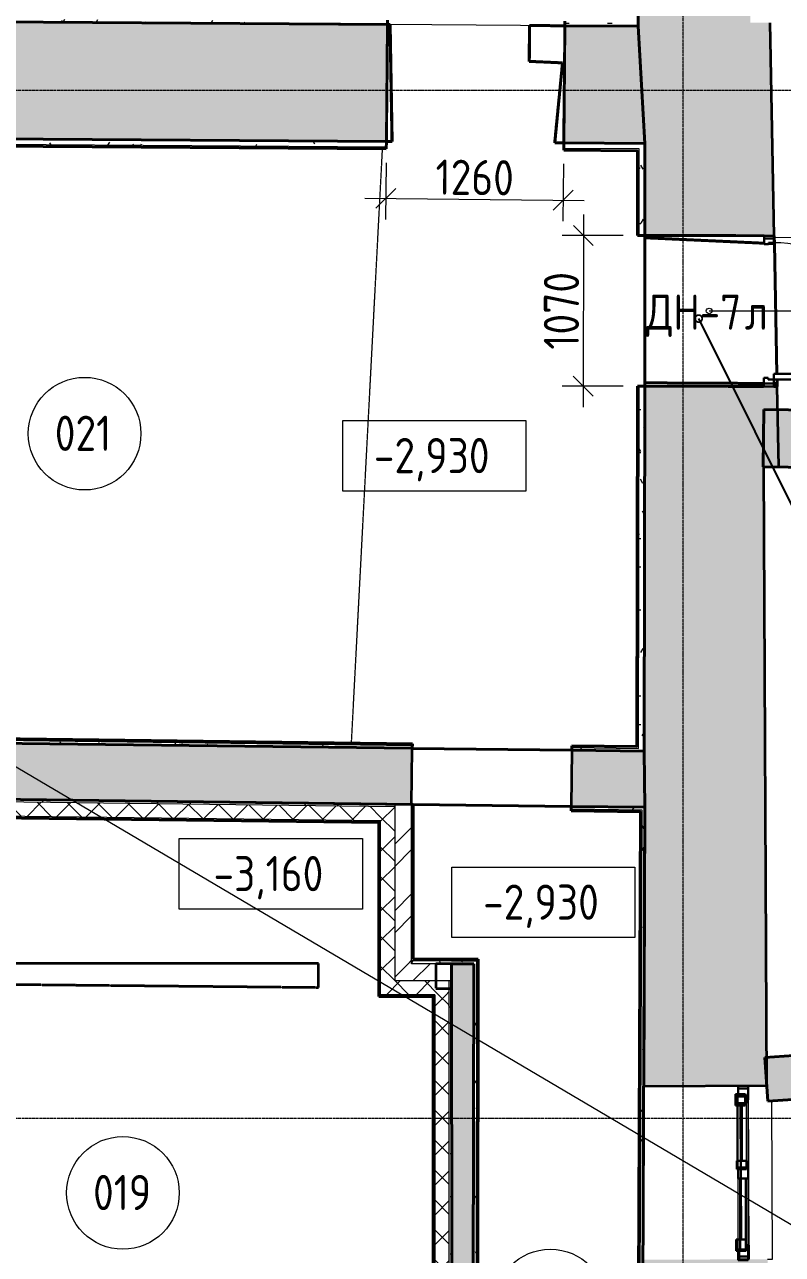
# Model space of a CAD drawing. Header units: millimetres. Extents: x 749182 to 2267578, y 70462 to 311449.
# Drawn here: x 2004086 to 2009468, y 163000 to 171733 of the extents above; entities that cross this region are included whole.
import ezdxf
from ezdxf import colors
from ezdxf.entities.mleader import LeaderData, LeaderLine
from ezdxf.math import Vec2, Vec3

# ---------------------------------------------------------------- set-up
doc = ezdxf.new("R2010")
doc.units = ezdxf.units.MM
for name, pattern in [('ADSK_Линия сетки', [25, 20, -2.5, 0, -2.5]), ('ADSK_Снесено', [4.5, 3, -1.5]), ('осеваяX2', [4, 2.5, -0.5, 0.5, -0.5])]:
    doc.linetypes.add(name, pattern=pattern)
doc.layers.get('Defpoints').update_dxf_attribs({"color": 255})
for name, color, linetype, lineweight in [('_ Окна', 7, 'Continuous', 30), ('Аннотация', 7, 'Continuous', 9), ('Витраж', 7, 'Continuous', 9), ('Двери', 7, 'Continuous', 20), ('Марки дверей', 7, 'Continuous', 20), ('Марки помещений', 7, 'Continuous', 20), ('Окна', 7, 'Continuous', 18), ('Оси', 165, 'осеваяX2', 13), ('отметки', 7, 'Continuous', 20), ('Панели витража', 7, 'Continuous', 9), ('Перекрытие', 7, 'Continuous', 18), ('Размер', 7, 'Continuous', 13), ('размеры', 7, 'Continuous', 9), ('Размеры КР', 164, 'Continuous', 9), ('Стены', 184, 'Continuous', 40), ('Стены внутренние', 7, 'Continuous', 18), ('Стены наружные', 7, 'Continuous', 18), ('Стены разрез', 7, 'Continuous', 35), ('Стены штриховка', 7, 'Continuous', 18)]:
    doc.layers.add(name, color=color, linetype=linetype, lineweight=lineweight)
doc.styles.add('GOST 2.304_new', font='isocpeur.ttf', dxfattribs={"width": 0.9, "oblique": 15})
doc.styles.add('GOST Common', font='GOST_Common.ttf', dxfattribs={"width": 0.9, "height": 350})
doc.styles.add('GOST Common_1', font='GOST_Common.ttf', dxfattribs={"width": 0.9, "height": 250})
doc.dimstyles.new('ADSK_Основной_2_5_мм_Округление_до_1_мм', dxfattribs={"dimscale": 304.8, "dimtxt": 251.428749, "dimasz": 0.463911, "dimexe": 0.492126, "dimexo": 0.492126, "dimgap": 0.098425, "dimtad": 1, "dimdec": 0, "dimdsep": 46, "dimtxsty": 'GOST Common_1', "dimblk1": 'OBLIQUE', "dimblk2": 'OBLIQUE', "dimsah": 1, "dimcen": 0.09, "dimdle": 0.492126, "dimazin": 2, "dimtfac": 1, "dimtdec": 4, "dimtix": 1, "dimtmove": 0, "dimatfit": 3, "dimfxl": 0, "dimtvp": 1, "dimtolj": 1, "dimtzin": 0, "dimlwd": 20, "dimlwe": 20, "dimarcsym": 0})
pattern_1 = [(0, (1952853.19, 150711.3), (406.4, 101.6), [33.528, -271.272, 33.528, -271.272, -1625.6]), (0, (1952853.19, 150711.3), (406.4, 101.6), [-609.6, 33.528, -576.072, 33.528, -271.272, -711.2]), (0, (1952853.19, 150711.3), (406.4, 101.6), [-1524, 33.528, -169.672, 33.528, -474.472]), (120, (1953005.59, 150762.1), (-291.18818, 301.15272), [33.528, -271.272, 33.528, -271.272, -1625.6]), (120, (1953005.59, 150762.1), (-291.18818, 301.15272), [-609.6, 33.528, -576.072, 33.528, -271.272, -711.2]), (120, (1953005.59, 150762.1), (-291.18818, 301.15272), [-1524, 33.528, -169.672, 33.528, -474.472]), (240, (1953056.39, 150965.3), (-115.21182, -402.75272), [33.528, -271.272, 33.528, -271.272, -1625.6]), (240, (1953056.39, 150965.3), (-115.21182, -402.75272), [-609.6, 33.528, -576.072, 33.528, -271.272, -711.2]), (240, (1953056.39, 150965.3), (-115.21182, -402.75272), [-1524, 33.528, -169.672, 33.528, -474.472])]
pattern_2 = [(45, (1952853.2, 150711.3), (-235.7317, 235.7317), []), (45, (1953010.35, 150711.3), (-235.7317, 235.7317), [])]
pattern_3 = [(45, (1952853.2, 150711.3), (-106.066, 106.066), []), (135, (1952853.2, 150711.3), (-106.066, -106.066), [])]

# ---------------------------------------------------------------- blocks, each defined once
blk = doc.blocks.new('Существующие стены подвал - Существующие стены подвал-614279-00 План подвала')
at = {"layer": 'Стены', "true_color": 0xc0c0c0}
h = blk.add_hatch(color=9, dxfattribs=at)
h.paths.add_polyline_path([(56529.9, 8243.7), (56521.9, 9891.6), (55614.7, 9887.2), (55611.4, 9124.2), (54267.7, 9129.7), (54267.1, 9158.6), (49024.4, 9158.6), (49024.4, 8259.7), (51104.6, 8255.3)])
h.paths.add_polyline_path([(55620.1, 11120.2), (56515.8, 11124.6), (56510.3, 12254.8), (55625.1, 12250.4), (55622.3, 11614.6)])
h.paths.add_polyline_path([(55630.5, 13483.5), (56504.2, 13487.8), (56482.7, 17882.1), (56479.3, 17884.3), (56484.1, 18289.1), (56581.1, 18289.1), (56577.9, 18453), (55636.9, 18454), (55634.2, 15862.2), (55639.2, 15463.8), (55633.9, 14274.6)])
h.paths.add_polyline_path([(56557.2, 19523), (56527.9, 21035.6), (56386.8, 21035.6), (56386.5, 21235.8), (56383.9, 21235.8), (56375.1, 23760.7), (56319.5, 23761.6), (56287.6, 28354.9), (56256.8, 36643.2), (56224.2, 43936.9), (48463.8, 43935.7), (48463.9, 43053.1), (55489.3, 43061.9), (55489.3, 40730.4), (55505.9, 37127.7), (55501.3, 36571.4), (55555.6, 28934.4), (55560, 28902.8), (55597.8, 28902.4), (55600, 28900.7), (55598.8, 28652.4), (55594.7, 28648.4), (55598.8, 28619.1), (55592.1, 20992.7), (55638.7, 20178.5), (55638.7, 19524), (56555.3, 19523)])
h.paths.add_polyline_path([(39393.4, 20201.7), (42161.7, 20230.9), (42716.1, 20254.9), (46306.8, 20252.4), (46773.4, 21064.2), (46669.7, 25898.2), (45913.1, 25900.5), (45930.2, 21076.8), (41376.5, 21087.9), (41376.1, 20955.6), (40178.1, 20958.6), (40178.1, 21091.2), (38511, 21094.3), (38521, 20373.6), (39393.4, 20368.1), (39393.4, 20230.7)])
h.paths.add_polyline_path([(18977.5, 20357.5), (18995.8, 20697.6), (18995.8, 21071.6), (18965.8, 21071.6), (18965.8, 20652.5), (18455.8, 20408.6), (18495.2, 20367.6), (18965.8, 20357.7)])
h.paths.add_polyline_path([(18424, 20369.1), (18455.8, 20408.6), (18455.8, 21072.6), (10754.2, 21086.2), (10745.7, 20457.8), (11345.8, 20457.8), (18045.3, 20377.1), (18211.4, 20373.6)])
h.paths.add_polyline_path([(37360, 20380.9), (37354.8, 21098.2), (30807, 21114.6), (30787, 20709.4), (30787, 20839.4), (30777, 20701.8), (30787.2, 20395.3), (34405.1, 20387.9), (35898.2, 20390.1), (37359.7, 20380.9)])
h.paths.add_polyline_path([(46613, 28542.5), (46612.9, 28546.1), (46607.5, 28863.4), (46597, 32746.9), (46594.2, 32921.9), (46603.3, 32922), (46599.4, 34522.4), (45850, 34541.9), (45850, 34540.6), (45780, 34540.4), (45780, 34543.7), (45778.3, 34543.8), (45781.2, 30723), (45896.1, 30722.1), (45903.8, 28546.1), (46608.3, 28542.6)])
h.paths.add_polyline_path([(45777.6, 35501.1), (45777.7, 35501.2), (45778.6, 35510.4), (45847.6, 35510.6), (45847.7, 35502.9), (46596.9, 35522.5), (46594.2, 36634.1), (46597.1, 37232.1), (46589.8, 43050.7), (47467.9, 43051.8), (47467.8, 43935.5), (45825.2, 43935.3), (45871.2, 35688.5), (45777.4, 35688), (45777.6, 35511.4)])
h = blk.add_hatch(color=9, dxfattribs=at)
h.paths.add_polyline_path([(49329.7, 9158.6), (49871.2, 9158.6), (49875.6, 14294.9), (49329, 14292.9), (49340.7, 13116.9), (46823.6, 13096.8), (46825.5, 14679.6), (46270, 14679.6), (46224.6, 13092), (42727.9, 13086.3), (42730.1, 14665.6), (42185, 14665.6), (42201.5, 12893.6), (40707.4, 12828.9), (40703.8, 13065.5), (39413.6, 13045.8), (39406.3, 14749.4), (38599.2, 14751.8), (38614.8, 13626), (37409.2, 13633.4), (37378.7, 17812.6), (35269.2, 17807.6), (35269.9, 17507.6), (36952, 17511.6), (36985, 12975.8), (38529.6, 12970.2), (38529.6, 12441.4), (46543.8, 12521.2), (49329.7, 12548.5), (49324.4, 9158.6)])
h.paths.add_polyline_path([(49318.4, 15362.9), (49867.2, 15364.9), (49864.2, 15536.8), (53981.4, 15484.8), (53986.4, 15882.7), (49849.9, 15934.4), (49839.1, 20218.7), (53802.2, 20191.2), (53810.6, 21022.2), (49714.8, 21049.2), (49721.2, 23288.6), (49158.9, 23290.2), (49152.9, 21045.6), (48898.2, 21047.6), (48891, 20225.9), (49309.9, 20222.2), (49309.5, 19594.6), (49307.4, 15912.3), (49314.2, 15912.3), (49314.4, 15769), (49318.4, 15363.6)])
h.paths.add_polyline_path([(55639.2, 15463.8), (55634.2, 15862.2), (55119.6, 15868.6), (55114.6, 15470.4), (55634.2, 15463.9)])
h.paths.add_polyline_path([(46826.8, 15715.6), (46826.7, 15765.4), (46818.2, 15765.4), (46818, 15915.1), (46843.2, 20243.8), (47195.9, 20240.7), (47203.1, 21060.8), (46773.4, 21064.2), (46306.8, 20252.3), (46284.7, 15923), (46302, 15923), (46301.1, 15765.4), (46299.7, 15715.6), (46826.1, 15715.6)])
h.paths.add_polyline_path([(42721, 15724.6), (42731.6, 15724.6), (42731.5, 15794.1), (42720.7, 15794.1), (42720.6, 16269.6), (42716.1, 20254.9), (42157, 20230.7), (42162.3, 16051.8), (42173.5, 15889.7), (42175, 15724.6), (42720.7, 15724.6)])
h.paths.add_polyline_path([(39401.8, 15799.5), (39401.8, 15904.1), (39405.7, 16051.8), (39393.4, 20368.1), (38521, 20373.6), (38585.5, 15803.5), (38603.2, 15801.8), (39401.4, 15799.5)])
h.paths.add_polyline_path([(49314.4, 15912.3), (49314.4, 15912.3), (49839.1, 15933.9)])
h.paths.add_polyline_path([(18025.7, 17309.8), (18944.1, 17310.7), (18400.6, 17521.8), (18877.9, 17347.6), (18215.2, 17715.5), (18045.3, 17666.4), (18045.3, 17820.5), (18945.3, 18219.8), (18945.3, 18187), (18978.7, 18187), (18978.4, 18768.6), (18945.3, 18768.3), (18945.3, 18252.7), (18045.3, 18741.2), (18045.3, 18759.5), (18012.3, 18759.1), (18025.7, 17310.2)])
h.paths.add_polyline_path([(18945.3, 17310.7), (18979.1, 17310.7), (18978.6, 17677), (18945.3, 17677), (18945.3, 17310.7)])
h.paths.add_polyline_path([(30789.2, 17377.9), (31843.5, 17390.5), (31825.3, 18779.6), (30788.4, 18769.2), (30789.1, 18187), (30842.4, 18187), (30842.4, 17677), (30789, 17677), (30789.2, 17383.9)])
h.paths.add_polyline_path([(13924.8, 17539.6), (13924.8, 17839.6), (11328.3, 17866.9), (11334.1, 20457.8), (11045.8, 20457.8), (11006.9, 17570.3), (13341.6, 17545.7)])
h.paths.add_polyline_path([(30787.7, 20077.3), (31807.9, 20118.6), (31804.3, 20361.2), (31797.1, 20361.3), (31804.3, 20393.2), (30787.5, 20395.3), (30787.7, 20079.5)])
h.paths.add_polyline_path([(17999.4, 20144), (18045.3, 20144.5), (18045.3, 20154.1), (18294.9, 20208.5), (18424, 20369.1), (17997.2, 20378.1), (17999.3, 20153.6)])
h.paths.add_polyline_path([(18945.3, 20153.3), (18977.6, 20153.6), (18977.5, 20357.5), (18945.3, 20357.5), (18945.3, 20153.6)])
h.paths.add_polyline_path([(55638.7, 20178.5), (55591.1, 21010.4), (55070.5, 21013.9), (55062.1, 20182.5), (55638.7, 20178.5)])
h.paths.add_polyline_path([(49178.9, 26805.3), (49175.3, 28869.1), (49172.8, 28868.6), (49172.1, 28239.6), (49168.3, 26805.4), (49172.8, 26805.4)])
h.paths.add_polyline_path([(49731.2, 26803.8), (49736.5, 28675), (49733.6, 28674.3), (49717.7, 28675), (49717.6, 28706.4), (49685.6, 28706.7), (49684.9, 28661.7), (49672.8, 28658.6), (49178.9, 26805.3), (49714.8, 26803.8)])
h.paths.add_polyline_path([(55598.8, 28619.1), (55555.4, 28936.1), (49736.7, 28987.5), (49721.2, 34397.5), (49675.7, 34396.8), (49676, 34273.9), (49283.2, 33202), (49633.4, 29643.5), (49684.6, 29318.6), (49684.9, 29120), (49652.2, 28970.5), (49685.2, 28976.6), (49685.6, 28956.7), (49736.7, 28956.3), (49736.5, 28675), (55591.1, 28619.2)])
h.paths.add_polyline_path([(49145.3, 28868.6), (49145.3, 28868.8), (49175.3, 28874.8), (49165.7, 34395.9), (49122.2, 34395.8), (49126.1, 32975.3), (49132.5, 32975.4), (49136.2, 32800.6), (49144.2, 28868.6)])
h.paths.add_polyline_path([(49119.2, 35465.8), (49718.1, 35466.9), (49714.8, 36618.6), (55501.3, 36571.4), (55506.2, 37173.9), (48705, 37218.3), (48702.3, 36625.7), (49116, 36624.1), (49119, 35554.6)])
h.paths.add_polyline_path([(47702.3, 36629.7), (47705, 37224.8), (46597.1, 37232.1), (46594.2, 36634.1), (47702.1, 36629.7)])
at = {"layer": 'Стены'}
for p, q in [((53810.6, 21022.2), (53828.1, 21022.1)), ((53842.3, 20191), (53828.1, 21022.1)), ((54819.2, 21015.5), (54817.5, 20761.1)), ((54819.2, 21015.5), (55070.5, 21013.9)), ((54817.5, 20761.1), (55053.2, 20750.3)), ((55053.2, 20750.3), (54997.7, 20183)), ((53842.3, 20191), (53802.2, 20191.2)), ((55062.1, 20182.5), (54997.7, 20183)), ((55638.7, 20126.5), (55638, 19524)), ((55638, 19508.5), (55636.9, 18477.8)), ((55638, 19524), (55638, 19508.5)), ((55638, 19508.5), (55638, 19524)), ((56485.3, 19469.6), (55638, 19508.5)), ((56558.3, 19466.2), (56557.2, 19523)), ((56557.2, 19523), (56558.3, 19466.2)), ((56558.3, 19466.2), (56515.3, 19468.2)), ((56576.2, 18543), (56558.3, 19466.2)), ((55636.9, 18454), (55634.2, 15894.2)), ((55636.9, 18477.8), (55636.9, 18454)), ((55636.9, 18454), (55636.9, 18477.8)), ((55636.9, 18477.8), (56484.2, 18473.8)), ((56554.2, 18473.4), (56577.5, 18473.3)), ((56577.5, 18473.3), (56577, 18503)), ((56577.9, 18453), (56577.5, 18473.3)), ((56577.5, 18473.3), (56577.9, 18453)), ((53986.4, 15882.7), (55119.6, 15868.6)), ((55114.6, 15470.4), (53993.4, 15484.6))]:
    blk.add_line(p, q, dxfattribs=at)
at = {"layer": 'Стены разрез'}
for p, q in [((55598.8, 28619.1), (55591.1, 21010.4)), ((53810.6, 21022.2), (49714.8, 21049.2)), ((53802.2, 20191.2), (53810.6, 21022.2)), ((55070.5, 21013.9), (55062.1, 20182.5)), ((55591.1, 21010.4), (55070.5, 21013.9)), ((55591.1, 21010.4), (55638.7, 20178.5)), ((55638.7, 20178.5), (55591.1, 21010.4)), ((56557.2, 19523), (56527.9, 21035.6)), ((49839.1, 20218.7), (53802.2, 20191.2)), ((55062.1, 20182.5), (55638.7, 20178.5)), ((55638.7, 20178.5), (55638.7, 20126.5)), ((55638, 19524), (56485.3, 19523.1)), ((56555.3, 19523), (56557.2, 19523)), ((56484.2, 18453.1), (55636.9, 18454)), ((56577.9, 18453), (56554.2, 18453)), ((56589, 17880.8), (56577.9, 18453)), ((56504.2, 13487.8), (56482.7, 17882.1)), ((56482.7, 17882.1), (56589, 17880.8)), ((53986.4, 15882.7), (49849.9, 15934.4)), ((53981.4, 15484.8), (53986.4, 15882.7)), ((55119.6, 15868.6), (55114.6, 15470.4)), ((55634.2, 15862.2), (55119.6, 15868.6)), ((55634.2, 15894.2), (55634.2, 15862.2)), ((55634.2, 15862.2), (55639.2, 15463.8)), ((55639.2, 15463.8), (55634.2, 15862.2)), ((49864.2, 15536.8), (53981.4, 15484.8)), ((55114.6, 15470.4), (55639.2, 15463.8)), ((55639.2, 15463.8), (55630.5, 13483.5)), ((55630.5, 13483.5), (56504.2, 13487.8))]:
    blk.add_line(p, q, dxfattribs=at)
blk = doc.blocks.new('Существующие перегородки подвал - Существующие перегородки подвал-624620-00 План подвала')
at = {"layer": 'Стены', "true_color": 0xc0c0c0}
blk.add_hatch(color=9, dxfattribs=at).paths.add_polyline_path([(54414.3, 9129.1), (54414.3, 9129.3), (54423, 14353.3), (54265.3, 14353.3), (54267.7, 9129.3)])
at = {"layer": 'Стены разрез'}
for p, q in [((54423, 14353.3), (54265.3, 14353.3)), ((54265.3, 14353.3), (54267.7, 10589.6)), ((54414.3, 9129.1), (54423, 14353.3)), ((54267.7, 10589.6), (54267.7, 10339.6)), ((54267.7, 10339.6), (54267.7, 9129.3)), ((54267.7, 9129.3), (54414.3, 9129.1))]:
    blk.add_line(p, q, dxfattribs=at)
blk = doc.blocks.new('AC_Окно_1Створка - 1233х1278h-807676-00 План подвала')
at = {"layer": '_ Окна'}
for p, q in [((-654.6, -306.7), (-654.6, -236.7)), ((-654.6, -236.7), (-619.6, -236.7)), ((-634.6, -236.7), (-634.6, -306.7)), ((-594.6, -236.7), (-634.6, -236.7)), ((-514.6, -216.7), (-594.6, -216.7)), ((-594.6, -216.7), (-594.6, -286.7)), ((-514.6, -286.7), (-514.6, -216.7)), ((-514.6, -251.7), (438.4, -251.7)), ((438.4, -286.7), (438.4, -216.7)), ((438.4, -216.7), (518.4, -216.7)), ((518.4, -216.7), (518.4, -286.7)), ((558.4, -236.7), (518.4, -236.7)), ((578.4, -236.7), (543.4, -236.7)), ((558.4, -236.7), (558.4, -306.7)), ((578.4, -306.7), (578.4, -236.7)), ((-654.6, -306.7), (-619.6, -306.7)), ((-634.6, -306.7), (-554.6, -306.7)), ((-594.6, -286.7), (-514.6, -286.7)), ((-554.6, -306.7), (-554.6, -286.7)), ((518.4, -286.7), (438.4, -286.7)), ((478.4, -306.7), (478.4, -286.7)), ((558.4, -306.7), (478.4, -306.7)), ((578.4, -306.7), (543.4, -306.7))]:
    blk.add_line(p, q, dxfattribs=at)
at = {"layer": 'Окна'}
for p, q in [((578.4, -306.7), (-654.6, -306.7)), ((-654.6, -439.7), (-654.6, -474.7)), ((-654.6, -474.7), (470.3, -474.7))]:
    blk.add_line(p, q, dxfattribs=at)
blk = doc.blocks.new('Новые проёмы подвал - Новые проёмы подвал-999150-00 План подвала')
at = {"layer": 'Стены', "color": 0, "linetype": 'ADSK_Снесено'}
for p, q in [((53810.6, 21022.2), (53828.1, 21022.1)), ((53828.1, 21022.1), (53842.3, 20191)), ((54817.5, 20761.1), (54819.2, 21015.5)), ((54819.2, 21015.5), (55070.5, 21013.9)), ((55053.2, 20750.3), (54817.5, 20761.1)), ((54997.7, 20183), (55053.2, 20750.3)), ((53842.3, 20191), (53802.2, 20191.2)), ((55062.1, 20182.5), (54997.7, 20183)), ((55638, 19508.5), (55638, 19524)), ((55638, 19508.5), (56485.3, 19469.6)), ((56557.2, 19523), (56558.3, 19466.2)), ((56515.3, 19468.2), (56558.3, 19466.2)), ((55636.9, 18454), (55636.9, 18477.8)), ((56484.2, 18473.8), (55636.9, 18477.8)), ((56577.5, 18473.3), (56554.2, 18473.4)), ((56577.5, 18473.3), (56577.9, 18453))]:
    blk.add_line(p, q, dxfattribs=at)
at = {"layer": 'Стены разрез', "color": 0, "linetype": 'ADSK_Снесено'}
for p, q in [((53810.6, 21022.2), (53802.2, 20191.2)), ((53828.1, 21022.1), (53810.6, 21022.2)), ((53842.3, 20191), (53828.1, 21022.1)), ((54819.2, 21015.5), (54817.5, 20761.1)), ((55070.5, 21013.9), (54819.2, 21015.5)), ((55062.1, 20182.5), (55070.5, 21013.9)), ((54817.5, 20761.1), (55053.2, 20750.3)), ((55053.2, 20750.3), (54997.7, 20183)), ((53802.2, 20191.2), (53842.3, 20191)), ((54997.7, 20183), (55062.1, 20182.5)), ((56485.3, 19523.1), (55638, 19524)), ((55638, 19524), (55638, 19508.5)), ((55638, 19508.5), (56485.3, 19469.6)), ((56557.2, 19523), (56555.3, 19523)), ((56558.3, 19466.2), (56557.2, 19523)), ((56515.3, 19468.2), (56558.3, 19466.2)), ((56484.2, 18473.8), (55636.9, 18477.8)), ((55636.9, 18477.8), (55636.9, 18454)), ((55636.9, 18454), (56484.2, 18453.1)), ((56577.5, 18473.3), (56554.2, 18473.4)), ((56554.2, 18453), (56577.9, 18453)), ((56577.9, 18453), (56577.5, 18473.3)), ((53321.2, 14353.6), (49875.8, 14354.6)), ((53321.1, 14185.3), (53321.2, 14353.6)), ((54152.6, 14353.3), (54152.5, 14177.2)), ((54265.3, 14353.3), (54152.6, 14353.3)), ((54265.4, 14176.1), (54265.3, 14353.3)), ((49875.7, 14218.8), (53321.1, 14185.3)), ((54152.5, 14177.2), (54265.4, 14176.1))]:
    blk.add_line(p, q, dxfattribs=at)
blk = doc.blocks.new('AC_Дверь_Однопольная_Стальная - ДН-7л 1070х1800h-1983194-00 План подвала')
at = {"layer": 'Двери', "color": 5, "linetype": 'Continuous', "lineweight": 30, "true_color": 0x0000ff}
for p, q in [((485, 1430), (445, 1430)), ((445, 1430), (445, 460)), ((485, 460), (485, 1430)), ((-515, 460), (-535, 460)), ((-535, 460), (-535, 390)), ((-485, 460), (-515, 460)), ((-515, 460), (-515, 390)), ((-515, 390), (-515, 460)), ((-485, 420), (-485, 460)), ((445, 460), (485, 460)), ((515, 460), (485, 460)), ((485, 460), (485, 420)), ((515, 390), (515, 460)), ((535, 460), (515, 460)), ((515, 460), (515, 390)), ((535, 390), (535, 460)), ((-535, 390), (-515, 390)), ((-515, 390), (-475, 390)), ((-475, 420), (-485, 420)), ((-475, 390), (-475, 420)), ((485, 420), (475, 420)), ((475, 420), (475, 390)), ((475, 390), (515, 390)), ((515, 390), (535, 390))]:
    blk.add_line(p, q, dxfattribs=at)
at = {"layer": 'Двери', "color": 5, "linetype": 'Continuous', "true_color": 0x0000ff}
blk.add_arc((485, 460), 970, 90, 180, dxfattribs=at)
blk = doc.blocks.new('Витраж-тент со смещением вовне - 60мм 11 сдвиг-1466981-00 План подвала')
at = {"layer": '_ Окна', "color": 5, "linetype": 'Continuous', "true_color": 0x0000ff}
for p, q in [((-264, 25), (-264, -45)), ((-264, 25), (-204, 25)), ((-264, -45), (-264, 25)), ((-204, 25), (-204, -45)), ((264, 25), (204, 25)), ((204, 25), (204, -45)), ((264, -45), (264, 25)), ((264, -45), (264, 25)), ((-204, -45), (-264, -45)), ((-204, -10), (204, -10)), ((204, -45), (264, -45))]:
    blk.add_line(p, q, dxfattribs=at)
at = {"layer": 'Окна', "color": 5, "linetype": 'Continuous', "true_color": 0x0000ff}
for p, q in [((204, 25), (-204, 25)), ((-204, -45), (204, -45))]:
    blk.add_line(p, q, dxfattribs=at)
blk = doc.blocks.new('Прямоугольный импост - 70х40_56мм-1423995-00 План подвала')
at = {"layer": 'Витраж'}
for p, q in [((56301.2, 12905.1), (56301.2, 13411.1)), ((56371.2, 12905.1), (56371.2, 13411.1))]:
    blk.add_line(p, q, dxfattribs=at)
blk = doc.blocks.new('Прямоугольный импост - 70х20_56мм-V8-00 План подвала')
at = {"layer": 'Витраж', "lineweight": 30}
for p, q in [((-76, 35), (0, 35)), ((-76, -35), (-76, 35)), ((0, 35), (0, -35)), ((0, -35), (-76, -35))]:
    blk.add_line(p, q, dxfattribs=at)
blk = doc.blocks.new('Прямоугольный импост - 70х20_56мм-V9-00 План подвала')
at = {"layer": 'Витраж', "lineweight": 30}
for p, q in [((0, 35), (-76, 35)), ((-76, 35), (-76, -35)), ((0, -35), (0, 35)), ((-76, -35), (0, -35))]:
    blk.add_line(p, q, dxfattribs=at)
blk = doc.blocks.new('Системная панель - _AR_Стекло_40мм_привязка по центру-1423999-00 План подвала')
at = {"layer": 'Панели витража', "lineweight": 30}
for p, q in [((253, 20), (-253, 20)), ((-253, 20), (-253, -20)), ((253, -20), (253, 20)), ((-253, -20), (253, -20))]:
    blk.add_line(p, q, dxfattribs=at)
blk = doc.blocks.new('Прямоугольный импост - 70х40_56мм-1423997-00 План подвала')
at = {"layer": 'Витраж'}
for p, q in [((56301.2, 12323.1), (56301.2, 12829.1)), ((56371.2, 12323.1), (56371.2, 12829.1))]:
    blk.add_line(p, q, dxfattribs=at)
blk = doc.blocks.new('Прямоугольный импост - 70х76мм-V10-00 План подвала')
at = {"layer": 'Витраж', "lineweight": 30}
for p, q in [((-38, 35), (38, 35)), ((-38, -35), (-38, 35)), ((38, 35), (38, -35)), ((38, -35), (-38, -35))]:
    blk.add_line(p, q, dxfattribs=at)
blk = doc.blocks.new('ADSK_Марка_Помещение_ОдноЗначение - Номер-247393-00 План подвала')
at = {"layer": 'Марки помещений'}
blk.add_circle((0, 0), 4, dxfattribs=at)
blk = doc.blocks.new('ADSK_Марка_Дверь - Типоразмер_ADSK_Марка-58376-00 План подвала')
at = {"layer": 'Марки дверей', "lineweight": 9}
blk.add_circle((0, 0), 0.2, dxfattribs=at)
blk = doc.blocks.new('_Oblique')
at = {"color": 0, "linetype": 'ByBlock', "lineweight": -2}
blk.add_line((-0.5, -0.5), (0.5, 0.5), dxfattribs=at)
blk = doc.blocks.new('*D1596')
at = {"layer": 'Defpoints', "color": 0, "lineweight": 20, "transparency": 16777216}
for p in [(2008488.5, 170235.3), (2008053.1, 169165.7), (2008487.4, 169165.3)]:
    blk.add_point(p, dxfattribs=at)
at = {"layer": 'размеры', "color": 0, "lineweight": 20, "transparency": 16777216}
for p, q in [((2008054.4, 170385.7), (2008052.9, 169015.7)), ((2008338.5, 170235.4), (2007904.2, 170235.9)), ((2008337.4, 169165.4), (2007903.1, 169165.9))]:
    blk.add_line(p, q, dxfattribs=at)
at = {"layer": 'размеры', "color": 0, "lineweight": 20, "transparency": 16777216, "xscale": 141.4, "yscale": 141.4, "zscale": 141.4}
for p, rotation in [((2008054.2, 170235.7), 89.93944965470578), ((2008053.1, 169165.7), 269.9394496547058)]:
    blk.add_blockref('_Oblique', p, dxfattribs=dict(at, rotation=rotation))
at = {"layer": 'размеры', "color": 0, "lineweight": 20, "transparency": 16777216, "insert": (2007898.7, 169700.9), "char_height": 250, "width": 700.591, "attachment_point": 5, "rotation": 89.93945, "style": 'GOST Common_1'}
blk.add_mtext('\\A1;1070', dxfattribs=at)
blk = doc.blocks.new('*D1597')
at = {"layer": 'Defpoints', "color": 0, "lineweight": 20, "transparency": 16777216}
for p in [(2006655.4, 170902.5), (2007915.3, 170893.8), (2007911.2, 170486.6)]:
    blk.add_point(p, dxfattribs=at)
at = {"layer": 'размеры', "color": 0, "lineweight": 20, "transparency": 16777216}
for p, q in [((2006653.8, 170752.6), (2006649.8, 170349.3)), ((2007913.8, 170743.8), (2007909.7, 170336.6)), ((2006501.3, 170500.8), (2008061.2, 170485.1))]:
    blk.add_line(p, q, dxfattribs=at)
at = {"layer": 'размеры', "color": 0, "lineweight": 20, "transparency": 16777216, "xscale": 141.4, "yscale": 141.4, "zscale": 141.4}
for p, rotation in [((2006651.3, 170499.3), 179.4218571227823), ((2007911.2, 170486.6), 359.4218571227823)]:
    blk.add_blockref('_Oblique', p, dxfattribs=dict(at, rotation=rotation))
at = {"layer": 'размеры', "color": 0, "lineweight": 20, "transparency": 16777216, "insert": (2007282.8, 170647.9), "char_height": 250, "width": 700.591, "attachment_point": 5, "rotation": 359.42186, "style": 'GOST Common_1'}
blk.add_mtext('\\A1;1260', dxfattribs=at)
blk = doc.blocks.new('Высотные отметки - Рамка-5093-00 План подвала')
at = {"layer": 'Аннотация'}
for p, q in [((-6.5, 0), (-6.5, 5)), ((-6.5, 5), (6.5, 5)), ((6.5, 5), (6.5, 0)), ((6.5, 0), (-6.5, 0))]:
    blk.add_line(p, q, dxfattribs=at)
blk = doc.blocks.new('_DotSmall')
at = {"color": 0, "linetype": 'ByBlock', "lineweight": 35, "const_width": 0.5}
blk.add_lwpolyline([(-0.0625, 0, 1), (0.0625, 0, 1)], format="xyb", close=True, dxfattribs=at)

msp = doc.modelspace()

# ---------------------------------------------------------------- hatches: boundary and pattern name
at = {"layer": 'Стены внутренние', "linetype": 'Continuous', "lineweight": 9, "true_color": 0x0000ff}
h = msp.add_hatch(dxfattribs=at)
h.set_pattern_fill('FP_1', color=5, style=0, pattern_type=2)
h.set_pattern_definition(pattern_1)
h.paths.add_polyline_path([(2008444.3279, 171721.7146), (2008445.3418, 172733.9265), (2008451.9452, 179330.3919), (2008431.9486, 179330.3919), (2008424.3481, 171721.8466), (2008441.934, 171721.7304)])
h = msp.add_hatch(dxfattribs=at)
h.set_pattern_fill('FP_1', color=5, style=0, pattern_type=2)
h.set_pattern_definition(pattern_1)
h.paths.add_polyline_path([(2008424.3281, 171721.8467), (2008424.3281, 171741.8472), (2007923.8556, 171745.1536), (2007923.7235, 171725.154), (2008412.3482, 171721.926)])
h.paths.add_polyline_path([(2006663.7433, 171733.4782), (2006663.7433, 171753.4787), (2002568.0674, 171780.5106), (2002568.0107, 171760.5371), (2006425.3418, 171735.0533)])
h = msp.add_hatch(dxfattribs=at)
h.set_pattern_fill('FP_1', color=5, style=0, pattern_type=2)
h.set_pattern_definition(pattern_1)
h.paths.add_polyline_path([(2008491.8777, 170849.8381), (2008491.865, 170889.8387), (2007915.3347, 170893.8278), (2007915.8675, 170853.8231), (2008491.865, 170849.8382)])
h.paths.add_polyline_path([(2006655.0818, 170862.5457), (2006655.3585, 170902.5447), (2002712.3342, 170929.824), (2002712.4343, 170889.8224), (2006630.8214, 170862.7135)])
h = msp.add_hatch(dxfattribs=at)
h.set_pattern_fill('FP_1', color=5, style=0, pattern_type=2)
h.set_pattern_definition(pattern_1)
h.paths.add_polyline_path([(2008487.3796, 166593.479), (2008488.4918, 167645.9142), (2008490.0975, 169165.2805), (2008450.0975, 169165.2805), (2008447.3907, 166593.9781), (2008487.3584, 166593.4793)])
h.paths.add_polyline_path([(2008491.2119, 170235.2799), (2008491.2283, 170235.3222), (2008491.2283, 170849.8426), (2008451.8777, 170849.8381), (2008451.2283, 170235.3222), (2008490.0975, 170235.2811)])
h = msp.add_hatch(dxfattribs=at)
h.set_pattern_fill('FP_1', color=5, style=0, pattern_type=2)
h.set_pattern_definition(pattern_1)
h.paths.add_polyline_path([(2008487.3584, 166573.4777), (2008487.3584, 166593.4793), (2007973.0392, 166599.8972), (2007972.7897, 166579.8987), (2008473.8054, 166573.6468)])
h.paths.add_polyline_path([(2006839.615, 166594.0389), (2006838.7592, 166614.0512), (2002703.0059, 166665.4092), (2002703.0553, 166645.6566), (2006630.8214, 166596.6443)])
h = msp.add_hatch(dxfattribs=at)
h.set_pattern_fill('FP_1', color=5, style=0, pattern_type=2)
h.set_pattern_definition(pattern_1)
h.paths.add_polyline_path([(2006714.5875, 166177.5734), (2006714.5875, 166197.575), (2002717.4405, 166248.0691), (2002717.7845, 166228.0631), (2006647.5683, 166178.42)])
h = msp.add_hatch(dxfattribs=at)
h.set_pattern_fill('FP_2', color=5, style=0, pattern_type=2)
h.set_pattern_definition(pattern_3)
h.paths.add_polyline_path([(2006614.5875, 166078.8287), (2006614.5875, 166178.8366), (2002737.6387, 166227.8123), (2002738.6129, 166127.792), (2006604.5875, 166078.955)])
h = msp.add_hatch(dxfattribs=at)
h.set_pattern_fill('FP_3', color=5, style=0, pattern_type=2)
h.set_pattern_definition(pattern_2)
h.paths.add_polyline_path([(2006834.5875, 165064.6088), (2006834.5875, 166196.0591), (2006714.5875, 166197.575), (2006714.5875, 165064.6088), (2006834.2964, 165064.6088)])
h = msp.add_hatch(dxfattribs=at)
h.set_pattern_fill('FP_2', color=5, style=0, pattern_type=2)
h.set_pattern_definition(pattern_3)
h.paths.add_polyline_path([(2006614.5875, 164944.6088), (2006714.5875, 164944.6088), (2006714.5875, 166177.5734), (2006614.5875, 166178.8366), (2006614.5875, 164947.4651)])
h = msp.add_hatch(dxfattribs=at)
h.set_pattern_fill('FP_1', color=5, style=0, pattern_type=2)
h.set_pattern_definition(pattern_1)
h.paths.add_polyline_path([(2008492.2606, 166155.1169), (2008492.3483, 166175.1174), (2007967.76, 166181.7442), (2007967.76, 166161.7426), (2008492.208, 166155.1175)])
h = msp.add_hatch(dxfattribs=at)
h.set_pattern_fill('FP_1', color=5, style=0, pattern_type=2)
h.set_pattern_definition(pattern_1)
h.paths.add_polyline_path([(2008464.5642, 159835.5149), (2008492.208, 166155.1175), (2008472.2615, 166155.1169), (2008444.652, 159835.5959)])
h = msp.add_hatch(dxfattribs=at)
h.set_pattern_fill('FP_3', color=5, style=0, pattern_type=2)
h.set_pattern_definition(pattern_2)
h.paths.add_polyline_path([(2007118.5434, 164944.6088), (2007118.4654, 165064.6088), (2006714.5875, 165064.6088), (2006714.5875, 164944.6088), (2007118.4654, 164944.6088)])
h = msp.add_hatch(dxfattribs=at)
h.set_pattern_fill('FP_1', color=5, style=0, pattern_type=2)
h.set_pattern_definition(pattern_1)
h.paths.add_polyline_path([(2007118.4654, 165064.6088), (2007118.4524, 165084.6088), (2006834.5875, 165084.6088), (2006834.5875, 165064.6088), (2007093.3887, 165064.6088)])
h = msp.add_hatch(dxfattribs=at)
h.set_pattern_fill('FP_1', color=5, style=0, pattern_type=2)
h.set_pattern_definition(pattern_1)
h.paths.add_polyline_path([(2007276.1931, 165064.5612), (2007276.1931, 165084.5612), (2007118.4524, 165084.6088), (2007118.5806, 165064.6088), (2007267.5586, 165064.5638)])
h = msp.add_hatch(dxfattribs=at)
h.set_pattern_fill('FP_1', color=5, style=0, pattern_type=2)
h.set_pattern_definition(pattern_1)
h.paths.add_polyline_path([(2007287.5386, 159860.3046), (2007287.5585, 159872.3046), (2007296.2263, 165084.5552), (2007276.2263, 165084.5552), (2007267.5586, 159860.3859), (2007276.1931, 159860.3508)])
h = msp.add_hatch(dxfattribs=at)
h.set_pattern_fill('FP_2', color=5, style=0, pattern_type=2)
h.set_pattern_definition(pattern_3)
h.paths.add_polyline_path([(2007005.7044, 164844.6088), (2007098.6084, 164844.6088), (2007098.5434, 164944.6088), (2006614.5875, 164944.6088), (2006614.5875, 164844.6088), (2007000.8344, 164844.6088)])
h = msp.add_hatch(dxfattribs=at)
h.set_pattern_fill('FP_1', color=5, style=0, pattern_type=2)
h.set_pattern_definition(pattern_1)
h.paths.add_polyline_path([(2007120.9125, 161300.8672), (2007118.4654, 164944.6088), (2007098.5434, 164944.6088), (2007100.9125, 161300.8837), (2007118.4654, 161300.8692)])
h = msp.add_hatch(dxfattribs=at)
h.set_pattern_fill('FP_2', color=5, style=0, pattern_type=2)
h.set_pattern_definition(pattern_3)
h.paths.add_polyline_path([(2007100.8995, 161320.8837), (2007098.5434, 164844.6088), (2006998.6084, 164844.6088), (2007000.8994, 161320.9661), (2007098.6162, 161320.8856)])
at = {"layer": 'Стены наружные', "linetype": 'Continuous', "true_color": 0xc0c0c0}
for points in [[(2010637.8142, 168577.9463), (2010632.6547, 168985.0359), (2009337.2595, 169000.366), (2009332.4698, 168595.6399), (2009335.8499, 168593.3542), (2010632.6547, 168578.0074)], [(2009364.807, 164089.2528), (2009673.8913, 164110.0735), (2009653.0561, 164419.3725), (2009356.4269, 164399.3909), (2009357.9508, 164191.0334), (2009363.4592, 164109.2608)]]:
    msp.add_hatch(color=9, dxfattribs=at).paths.add_polyline_path(points)

# ---------------------------------------------------------------- linework, layer by layer
at = {"layer": 'Марки дверей'}
msp.add_line((2008947.9773, 169699.7969), (2009558.765, 169699.7969), dxfattribs=at)
at = {"layer": 'Оси', "linetype": 'ADSK_Линия сетки'}
for p, q in [((2008763.1034, 154741.5512), (2008763.1034, 195246.0842)), ((1941766.9683, 171268.0858), (2009994.9113, 171268.0858)), ((1941766.9683, 163968.0858), (2009994.9113, 163968.0858))]:
    msp.add_line(p, q, dxfattribs=at)
at = {"layer": 'Перекрытие'}
for p, q in [((2007923.7235, 171725.154), (2006663.7433, 171733.4782)), ((2008490.0975, 169165.2805), (2008491.2283, 170235.2799)), ((2010605.8658, 170207.3718), (2009410.6308, 170221.5165)), ((2010615.6631, 168985.4274), (2009434.3282, 168999.4077))]:
    msp.add_line(p, q, dxfattribs=at)
at = {"layer": 'Перекрытие', "linetype": 'ADSK_Снесено'}
msp.add_line((2006407.6275, 166631.4319), (2006628.1051, 170850.732), dxfattribs=at)
at = {"layer": 'Размеры КР', "lineweight": 20}
msp.add_line((1940491.3817, 203966.018), (2020858.1514, 156525.0452), dxfattribs=at)
at = {"layer": 'Стены внутренние', "color": 5, "linetype": 'Continuous', "lineweight": 40, "true_color": 0x0000ff}
for p, q in [((2008444.3279, 171721.7146), (2008451.982, 179363.7008)), ((2002552.1248, 171760.6421), (2006663.7433, 171733.4782)), ((2006663.7433, 171733.4782), (2006663.9547, 171765.4775)), ((2007923.9349, 171757.1533), (2007923.7235, 171725.154)), ((2007923.7235, 171725.154), (2008444.3279, 171721.7146)), ((2006655.3585, 170902.5447), (2002692.3338, 170929.9624)), ((2002724.4646, 170877.7388), (2006654.9987, 170850.546)), ((2006654.9987, 170850.546), (2006655.3585, 170902.5447)), ((2007915.3347, 170893.8278), (2007914.9749, 170841.829)), ((2007914.9749, 170841.829), (2008439.8654, 170838.1976)), ((2008491.92, 170889.8387), (2007915.3347, 170893.8278)), ((2008439.8654, 170838.1976), (2008439.2283, 170235.3348)), ((2008491.865, 170837.8379), (2008491.92, 170889.8387)), ((2008439.2283, 170235.3348), (2008491.2283, 170235.2799)), ((2008438.0975, 169165.3354), (2008435.3929, 166606.1287)), ((2008490.0975, 169165.2805), (2008438.0975, 169165.3354)), ((2002703.0553, 166645.6566), (2006839.615, 166594.0389)), ((2006840.0143, 166626.0364), (2002734.9763, 166677.2607)), ((2006839.615, 166594.0389), (2006840.0143, 166626.0364)), ((2007973.189, 166611.8962), (2007972.7897, 166579.8987)), ((2007972.7897, 166579.8987), (2008487.3584, 166573.4777)), ((2008435.3929, 166606.1287), (2007973.189, 166611.8962)), ((2008487.3584, 166573.4777), (2008487.3923, 166605.4798)), ((2006846.5875, 166195.9075), (2002717.4405, 166248.0691)), ((2006846.5875, 165096.6088), (2006846.5875, 166195.9075)), ((2002850.7489, 166114.3745), (2006602.5875, 166066.9793)), ((2007967.76, 166181.7442), (2007967.3558, 166149.7468)), ((2007967.3558, 166149.7468), (2008460.2095, 166143.5208)), ((2008492.3483, 166175.1174), (2007967.76, 166181.7442)), ((2008460.2095, 166143.5208), (2008432.7047, 159867.6448)), ((2008464.5642, 159835.5149), (2008492.3483, 166175.1174)), ((2006602.5875, 166066.9793), (2006602.5875, 164832.6088)), ((2007118.4446, 165096.6088), (2006846.5875, 165096.6088)), ((2007308.2463, 165096.5516), (2007118.4446, 165096.6088)), ((2007120.9125, 161300.8672), (2007118.4654, 165064.6088)), ((2007118.4654, 165064.6088), (2007276.1931, 165064.5612)), ((2007276.1931, 165064.5612), (2007267.5054, 159840.3859)), ((2007299.5585, 159872.2558), (2007308.2463, 165096.5516)), ((2006602.5875, 164832.6088), (2006986.6162, 164832.6088)), ((2006986.6162, 164832.6088), (2006988.8266, 161432.9761))]:
    msp.add_line(p, q, dxfattribs=at)
at = {"layer": 'Стены наружные', "linetype": 'Continuous', "lineweight": 40}
for p, q in [((2009337.2595, 169000.366), (2009332.4432, 168593.3945)), ((2010632.6547, 168985.0359), (2009337.2595, 169000.366)), ((2009332.4432, 168593.3945), (2011056.9107, 168572.9866)), ((2010313.6407, 164463.8711), (2009343.9719, 164398.5519)), ((2009343.9719, 164398.5519), (2009364.807, 164089.2528)), ((2009364.807, 164089.2528), (2010041.7745, 164134.855))]:
    msp.add_line(p, q, dxfattribs=at)
at = {"layer": 'Стены штриховка'}
for p, q in [((2006655.0818, 170862.5457), (2002712.4343, 170889.8224)), ((2006655.0126, 170852.5459), (2002722.4596, 170879.7528)), ((2008441.8675, 170840.1838), (2007914.9888, 170843.829)), ((2008451.878, 170850.1148), (2007915.058, 170853.8287)), ((2008441.2283, 170235.3327), (2008441.8675, 170840.1838)), ((2008451.2283, 170235.3222), (2008451.878, 170850.1148)), ((2008491.2283, 170235.2799), (2008491.865, 170837.8379)), ((2008437.3908, 166604.1036), (2008440.0975, 169165.3333)), ((2008447.3801, 166593.9781), (2008450.0975, 169165.3228)), ((2008487.3923, 166605.4798), (2008490.0975, 169165.2805)), ((2002723.006, 166665.4092), (2006839.8646, 166614.0374)), ((2002732.9813, 166675.2855), (2006839.9893, 166624.0366)), ((2007973.0392, 166599.8972), (2008447.3801, 166593.9781)), ((2007973.164, 166609.8964), (2008437.3908, 166604.1036)), ((2006714.5875, 166177.5734), (2002737.6387, 166227.8123)), ((2006714.5875, 166197.575), (2006714.5875, 164944.6088)), ((2006834.5875, 165064.6088), (2006834.5875, 166196.0591)), ((2006844.5875, 165094.6088), (2006844.5875, 166195.9328)), ((2006614.5875, 166078.8287), (2002838.6299, 166126.5286)), ((2006602.5875, 166068.9795), (2002848.7291, 166116.4002)), ((2008462.2182, 166145.4956), (2007967.3811, 166151.7466)), ((2008472.2615, 166155.3695), (2007967.5074, 166161.7458)), ((2008434.6959, 159865.6367), (2008462.2182, 166145.4956)), ((2008444.652, 159855.5961), (2008472.2615, 166155.3695)), ((2006604.5875, 164832.6088), (2006604.5875, 166078.955)), ((2006614.5875, 164844.6088), (2006614.5875, 166078.8287)), ((2007118.4524, 165084.6088), (2006834.5875, 165084.6088)), ((2007118.4654, 165064.6088), (2006834.5875, 165064.6088)), ((2007118.4459, 165094.6088), (2006844.5875, 165094.6088)), ((2007118.4459, 165094.6088), (2007308.243, 165094.5516)), ((2007118.4524, 165084.6088), (2007296.2263, 165084.5552)), ((2007296.2263, 165084.5552), (2007287.5386, 159860.3046)), ((2007296.2463, 165096.5552), (2007296.243, 165094.5552)), ((2007306.2463, 165096.5522), (2007297.5551, 159870.2639)), ((2006714.5875, 164944.6088), (2007118.5434, 164944.6088)), ((2007098.5434, 164944.6088), (2007100.8995, 161320.8837)), ((2006604.5875, 164844.6088), (2006602.5875, 164844.6088)), ((2006998.6149, 164834.6088), (2006602.5875, 164834.6088)), ((2006998.6084, 164844.6088), (2006614.5875, 164844.6088)), ((2006988.6162, 164832.6088), (2006990.8279, 161430.9745)), ((2006998.6084, 164844.6088), (2007000.8344, 161420.9662))]:
    msp.add_line(p, q, dxfattribs=at)

# ---------------------------------------------------------------- block references
at = {"layer": '_ Окна', "color": 5, "linetype": 'Continuous', "true_color": 0x0000ff, "rotation": 269.9999999999997}
msp.add_blockref('Витраж-тент со смещением вовне - 60мм 11 сдвиг-1466981-00 План подвала', (2009189.4114, 163869.4127), dxfattribs=at)
at = {"layer": 'Витраж', "rotation": 89.99999999999977}
msp.add_blockref('Прямоугольный импост - 70х20_56мм-V9-00 План подвала', (2009189.4114, 164198.4127), dxfattribs=at)
at = {"layer": 'Витраж'}
for name in ['Прямоугольный импост - 70х40_56мм-1423995-00 План подвала', 'Прямоугольный импост - 70х40_56мм-1423997-00 План подвала']:
    msp.add_blockref(name, (1952853.1931, 150711.2975), dxfattribs=at)
at = {"layer": 'Витраж', "extrusion": (0, 0, -1), "rotation": 270.0000000000002}
for name, p in [('Прямоугольный импост - 70х76мм-V10-00 План подвала', (-2009189.4114, 163578.4127)), ('Прямоугольный импост - 70х20_56мм-V8-00 План подвала', (-2009189.4114, 162958.4127))]:
    msp.add_blockref(name, p, dxfattribs=at)
at = {"layer": 'Двери', "color": 5, "linetype": 'Continuous', "true_color": 0x0000ff, "rotation": 269.9394496611024}
msp.add_blockref('AC_Дверь_Однопольная_Стальная - ДН-7л 1070х1800h-1983194-00 План подвала', (2008947.9773, 169699.7969), dxfattribs=at)
at = {"layer": 'Марки дверей', "xscale": 99.99999999999993, "yscale": 99.99999999999993, "zscale": 99.99999999999993}
msp.add_blockref('ADSK_Марка_Дверь - Типоразмер_ADSK_Марка-58376-00 План подвала', (2008947.9773, 169699.7969), dxfattribs=at)
at = {"layer": 'Марки помещений', "xscale": 99.99999999999993, "yscale": 99.99999999999993, "zscale": 99.99999999999993}
for p in [(2004511.9194, 168828.571), (2004783.8426, 163437.0137), (2007819.9031, 162637.0137)]:
    msp.add_blockref('ADSK_Марка_Помещение_ОдноЗначение - Номер-247393-00 План подвала', p, dxfattribs=at)
at = {"layer": 'Окна', "rotation": 90.28111016361687}
msp.add_blockref('AC_Окно_1Створка - 1233х1278h-807676-00 План подвала', (2008920.5139, 163618.5147), dxfattribs=at)
at = {"layer": 'отметки', "lineweight": 20, "xscale": 99.99999999999993, "yscale": 99.99999999999993, "zscale": 99.99999999999993}
for p in [(2006995.062, 168421.2466), (2005834.6426, 165452.7212), (2007771.1479, 165250.0566)]:
    msp.add_blockref('Высотные отметки - Рамка-5093-00 План подвала', p, dxfattribs=at)
at = {"layer": 'Панели витража', "rotation": 269.9999999999997}
msp.add_blockref('Системная панель - _AR_Стекло_40мм_привязка по центру-1423999-00 План подвала', (2009189.4114, 163287.4127), dxfattribs=at)
at = {"layer": 'Стены'}
for name in ['Существующие стены подвал - Существующие стены подвал-614279-00 План подвала', 'Существующие перегородки подвал - Существующие перегородки подвал-624620-00 План подвала']:
    msp.add_blockref(name, (1952853.1931, 150711.2975), dxfattribs=at)
at = {"layer": 'Стены', "color": 0, "linetype": 'ADSK_Снесено'}
msp.add_blockref('Новые проёмы подвал - Новые проёмы подвал-999150-00 План подвала', (1952853.1931, 150711.2975), dxfattribs=at)

# ---------------------------------------------------------------- texts
at = {"layer": 'Марки дверей', "lineweight": 9, "char_height": 250, "attachment_point": 1, "style": 'GOST Common'}
for s, insert, width in [('ДН', (2008499.1481, 169816.81), 461.772), ('-7', (2008880.1481, 169816.81), 389.620125), ('\\fGOST Common|b0|i0|c204|p34|;\\W.9;л', (2009201.6168, 169816.81), 194.810062)]:
    msp.add_mtext(s, dxfattribs=dict(at, insert=insert, width=width))
at = {"layer": 'Марки помещений', "lineweight": 9, "char_height": 250, "width": 526.708687, "attachment_point": 1, "style": 'GOST Common'}
for s, insert in [('021', (2004299.9622, 168956.2961)), ('019', (2004571.8854, 163564.7388))]:
    msp.add_mtext(s, dxfattribs=dict(at, insert=insert))
at = {"layer": 'отметки', "lineweight": 20, "char_height": 250, "attachment_point": 1, "line_spacing_factor": 1.022761, "style": 'GOST Common'}
for s, insert, width in [('-2,930', (2006566.386, 168797.9536), 1028.822569), ('-3,160', (2005427.3374, 165829.4283), 977.532294), ('-2,930', (2007342.4718, 165626.7637), 1028.822569)]:
    msp.add_mtext(s, dxfattribs=dict(at, insert=insert, width=width))

# ---------------------------------------------------------------- dimensions: what is measured, and where the dimension line sits
at = {"layer": 'размеры', "lineweight": 20}
for base, p1, p2, angle, override, picture, middle in [((2007911.2252, 170486.5816), (2006655.3585, 170902.5447), (2007915.3347, 170893.8278), 359.42185712, {"dimpost": '<>', "dimfxl": 1260.00634}, '*D1597', (2007282.8213, 170647.9307)), ((2008053.1017, 169165.7423), (2008488.543, 170235.2827), (2008487.4122, 169165.2833), 89.93944965, {"dimpost": '<>', "dimfxl": 1070}, '*D1596', (2007898.6671, 169700.9058))]:
    dim = msp.add_linear_dim(base=base, p1=p1, p2=p2, angle=angle, dimstyle='ADSK_Основной_2_5_мм_Округление_до_1_мм', override=override, dxfattribs=at)
    dim.commit()
    dim.dimension.update_dxf_attribs({"geometry": picture, "text_midpoint": middle})

# ---------------------------------------------------------------- leaders
at = {"layer": 'Размер', "color": 210, "ltscale": 20}
ml = msp.add_multileader_mtext('Standard', dxfattribs=at)
ml.set_content('\\A1;РМ-8', color=210, style='GOST 2.304_new')
ml.set_leader_properties()
ml.set_arrow_properties(name='DOTSMALL')
ml.build(insert=Vec2(0, 0))
ml.multileader.update_dxf_attribs({"text_left_attachment_type": 6, "text_right_attachment_type": 6, "dogleg_length": 1, "arrow_head_size": 100})
ctx = ml.context
ctx.base_point, ctx.char_height, ctx.arrow_head_size, ctx.landing_gap_size, ctx.plane_origin = Vec3(2010005.4894, 167410.5854), 500, 100, 0, Vec3(1989420.1906, 313979.2079)
ctx.left_attachment, ctx.right_attachment, ctx.text_align_type = 6, 6, 1
notes = []
notes.append((ctx, [(1, (1, 1, 0), (2009985.4894, 167410.5854), (1, 0), 20, [(0, [(2008873.3368, 169645.7463)], 0, [])])]))
ctx.mtext.insert, ctx.mtext.rotation, ctx.mtext.width, ctx.mtext.alignment, ctx.mtext.flow_direction = Vec3(2010791.964, 168010.5854), 6.283185307, 1286.674802, 2, 5
for ctx, leaders in notes:
    for number, flags, end, landing, length, lines in leaders:
        leader = LeaderData()
        leader.index, (leader.has_last_leader_line, leader.has_dogleg_vector, leader.attachment_direction) = number, flags
        leader.last_leader_point, leader.dogleg_vector, leader.dogleg_length = Vec3(end), Vec3(landing), length
        for number, points, colour, breaks in lines:
            line = LeaderLine()
            line.index, line.vertices, line.color, line.breaks = number, Vec3.list(points), colors.encode_raw_color(colour), breaks
            leader.lines.append(line)
        ctx.leaders.append(leader)

doc.saveas('drawing.dxf')
